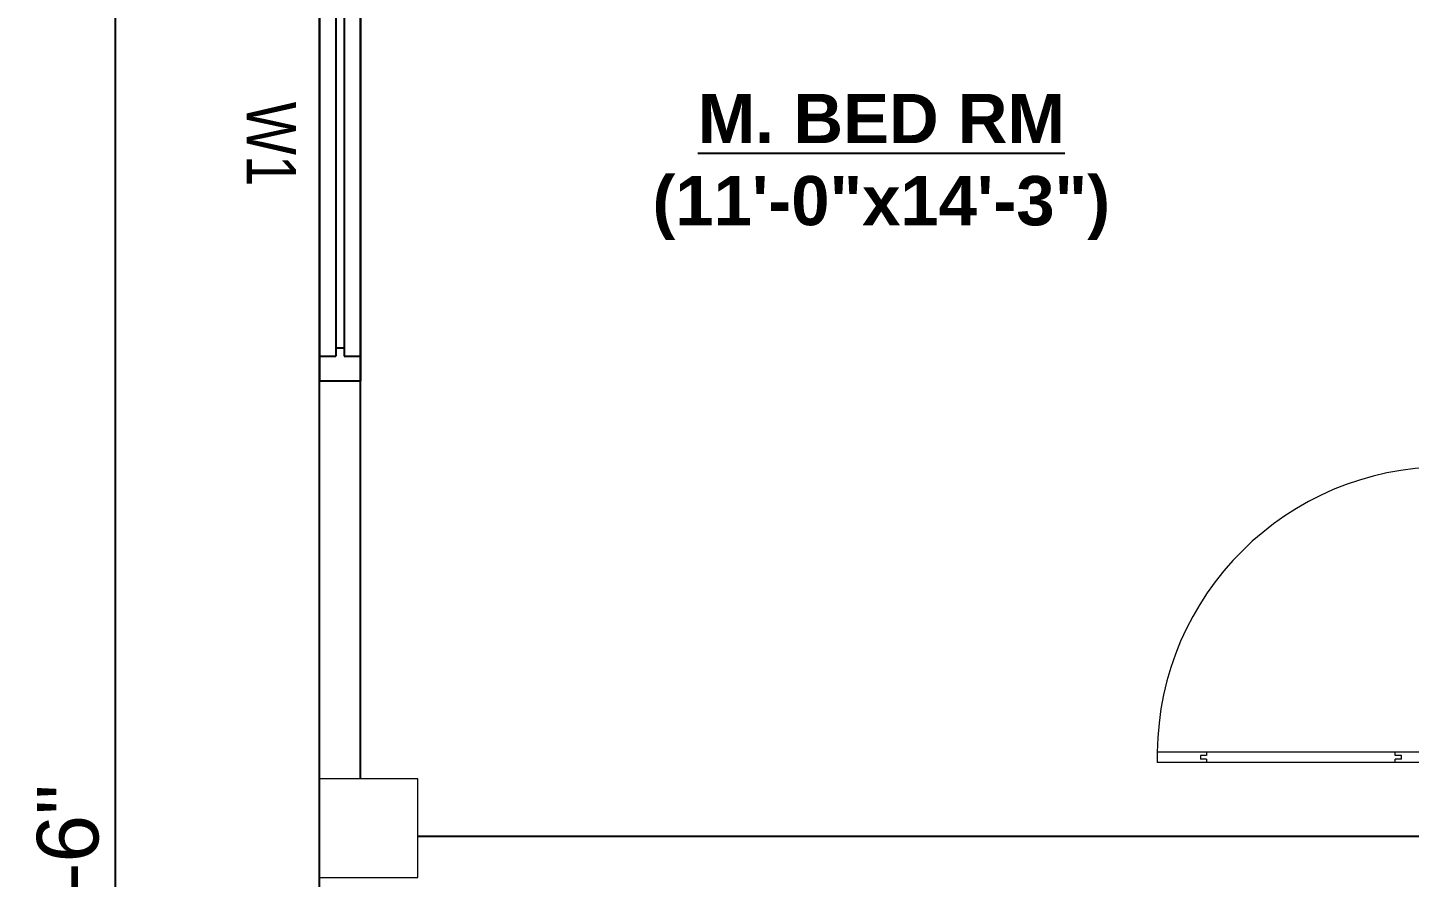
# Model space of a CAD drawing. Header units: inches. Extents: x -4010 to 92088, y -38563 to -1318.
# Drawn here: x 38259.1 to 38427.4, y -23550.8 to -23447.3 of the extents above; entities that cross this region are included whole.
import ezdxf

# ---------------------------------------------------------------- set-up
doc = ezdxf.new("R2010")
doc.units = ezdxf.units.IN
doc.header["$MEASUREMENT"] = 0
doc.header["$PDMODE"] = 99
for name, color, linetype, lineweight in [('1-FOUNDATION DIM', 31, 'Continuous', 5), ('Colour 09', 210, 'Continuous', 9), ('door', 132, 'Continuous', 15)]:
    doc.layers.add(name, color=color, linetype=linetype, lineweight=lineweight)
for name, color, linetype in [('Brick wall', 3, 'Continuous'), ('col', 5, 'Continuous'), ('TEX', 7, 'Continuous'), ('WINDOOR', 7, 'Continuous')]:
    doc.layers.add(name, color=color, linetype=linetype)
doc.styles.add('ARIAL', font='arial.ttf')
doc.styles.get("Standard").update_dxf_attribs({"font": 'ARIALN.TTF'})
doc.dimstyles.new('3-8', dxfattribs={"dimscale": 1.25, "dimtxt": 6, "dimasz": 2, "dimexe": 0.18, "dimexo": 6, "dimgap": 0, "dimtad": 0, "dimdec": 0, "dimzin": 3, "dimdsep": 46, "dimlunit": 3, "dimtxsty": 'ARIAL', "dimblk": 'DD', "dimcen": 1, "dimse1": 1, "dimse2": 1, "dimclrd": 256, "dimclrt": 256, "dimadec": 0, "dimazin": 0, "dimtfac": 0.5, "dimtdec": 0, "dimtmove": 2, "dimatfit": 0, "dimfxl": 0.18, "dimtvp": 0.75, "dimfrac": 1, "dimtolj": 1, "dimtzin": 0, "dimarcsym": 0})

# ---------------------------------------------------------------- blocks, each defined once
blk = doc.blocks.new('A$C30843580')
at = {"layer": 'Colour 09'}
for p, q in [((0, 12), (12, 12)), ((0, 0), (0, 12)), ((12, 12), (12, 0)), ((12, 0), (0, 0))]:
    blk.add_line(p, q, dxfattribs=at)
blk = doc.blocks.new('D40')
at = {"layer": 'door'}
for p, q in [((2, 5), (2, 39.97)), ((3.25, 39.97), (2, 39.97)), ((3.25, 5), (3.25, 39.97)), ((2.4, 33.97), (2, 33.97)), ((2.4, 33.97), (2.4, 34.72)), ((2.85, 34.72), (2.4, 34.72)), ((2.85, 33.97), (2.85, 34.72)), ((3.25, 33.97), (2.85, 33.97)), ((2, 11), (2.4, 11)), ((2.4, 10.25), (2.4, 11)), ((2.4, 10.25), (2.85, 10.25)), ((2.85, 10.25), (2.85, 11)), ((2.85, 11), (3.25, 11)), ((0, 0), (0, 5)), ((0, 5), (2, 5)), ((2, 5), (2, 3.5)), ((2, 5), (3.25, 5)), ((2, 3.5), (2.5, 3.5)), ((2.5, 3.5), (2.5, 0)), ((38, 3.5), (37.5, 3.5)), ((37.5, 3.5), (37.5, 0)), ((40, 5), (38, 5)), ((38, 5), (38, 3.5)), ((40, 0), (40, 5)), ((2.5, 0), (0, 0)), ((37.5, 0), (40, 0))]:
    blk.add_line(p, q, dxfattribs=at)
blk.add_arc((2.88, 4.86), 35.12, 0.2318, 89.393, dxfattribs=at)
blk = doc.blocks.new('W-1')
at = {"layer": 'WINDOOR'}
for p, q in [((-60, 0), (-60, -5)), ((-60, 0), (-57, 0)), ((-60, 0), (0, 0)), ((-57, 0), (-57, -2)), ((-3, 0), (-3, -2)), ((0, 0), (0, -5)), ((-57, -2), (-3, -2)), ((-57, -3), (-57, -5)), ((-57, -3), (-3, -3)), ((-56, -2), (-56, -3)), ((-4, -2), (-4, -3)), ((-3, -3), (-3, -5)), ((-57, -5), (-60, -5)), ((-60, -5), (0, -5)), ((0, -5), (-3, -5))]:
    blk.add_line(p, q, dxfattribs=at)
blk = doc.blocks.new('DD')
for p, q in [((0, 1.6), (0, -1.6)), ((-1.6, 0), (1.6, 0))]:
    blk.add_line(p, q)
at = {"const_width": 0.3}
blk.add_lwpolyline([(-0.15, 0, 1), (0.15, 0, 1)], format="xyb", close=True, dxfattribs=at)
blk = doc.blocks.new('*D746')
at = {"layer": 'col', "lineweight": -2}
blk.add_line((38269.8, -23372.29), (38269.8, -23733.29), dxfattribs=at)
at = {"layer": 'Defpoints', "color": 0}
for p in [(38294.67, -23369.79), (38269.8, -23735.79), (38294.67, -23735.79)]:
    blk.add_point(p, dxfattribs=at)
at = {"layer": 'col', "lineweight": -2, "xscale": 2.5, "yscale": 2.5, "zscale": 2.5}
for p, rotation in [((38269.8, -23369.79), 90), ((38269.8, -23735.79), 270)]:
    blk.add_blockref('DD', p, dxfattribs=dict(at, rotation=rotation))
at = {"layer": 'col', "insert": (38264.06, -23552.79), "char_height": 7.5, "attachment_point": 5, "rotation": 90, "style": 'ARIAL'}
blk.add_mtext('\\A1;30\'-6"', dxfattribs=at)

msp = doc.modelspace()

# ---------------------------------------------------------------- linework, layer by layer
at = {"layer": 'Brick wall'}
for p, q in [((38294.667, -23699.788), (38294.667, -23369.788)), ((38299.667, -23538.788), (38299.667, -23381.788)), ((38431.667, -23545.788), (38306.667, -23545.788))]:
    msp.add_line(p, q, dxfattribs=at)

# ---------------------------------------------------------------- block references
at = {"layer": '1-FOUNDATION DIM', "rotation": 90}
msp.add_blockref('D40', (38436.667, -23538.788), dxfattribs=at)
at = {"layer": 'Colour 09', "xscale": -1}
msp.add_blockref('A$C30843580', (38306.667, -23550.788), dxfattribs=at)
at = {"layer": 'WINDOOR', "ltscale": 10, "xscale": -1, "rotation": 90}
msp.add_blockref('W-1', (38294.667, -23490.288), dxfattribs=at)

# ---------------------------------------------------------------- texts
at = {"layer": 'TEX', "linetype": 'ByBlock', "insert": (38285.816, -23456.299), "char_height": 6, "width": 18.77154, "attachment_point": 7, "rotation": 270}
msp.add_mtext('{\\fArial Narrow|b0|i0|c0|p34;W1}', dxfattribs=at)
at = {"layer": 'TEX', "insert": (38363.087, -23464.246), "char_height": 6, "width": 86.60934, "attachment_point": 5}
msp.add_mtext('{\\fArial|b1|i0|c0|p34;\\LM. BED RM \\P\\l(11\'-0"x14\'-3")}', dxfattribs=at)

# ---------------------------------------------------------------- dimensions: what is measured, and where the dimension line sits
at = {"layer": 'col'}
dim = msp.add_linear_dim(base=(38269.803, -23735.788), p1=(38294.667, -23369.788), p2=(38294.667, -23735.788), angle=90, dimstyle='3-8', dxfattribs=at)
dim.commit()
dim.dimension.update_dxf_attribs({"geometry": '*D746', "text_midpoint": (38264.056, -23552.788)})

doc.saveas('drawing.dxf')
